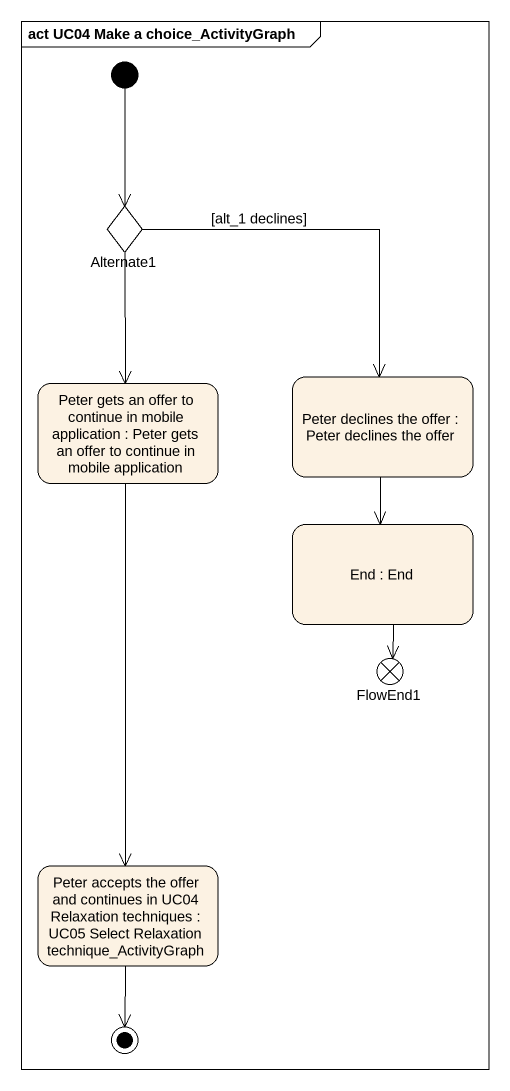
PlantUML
@startuml
mainframe act UC04 Make a choice_ActivityGraph
hide empty description
state Alternate1 <<choice>>
state "Peter declines the offer : Peter declines the offer" as Peter_declines_the_offer
state "Peter gets an offer to continue in mobile application : Peter gets an offer to continue in mobile application" as Peter_gets_an_offer_to
state "End : End" as End_
state FlowEnd1 <<end>>
state "Peter accepts the offer and continues in UC04 Relaxation techniques : UC05 Select Relaxation technique_ActivityGraph" as Peter_accepts_the_offer_and
[*] --> Alternate1
Alternate1 --> Peter_declines_the_offer : [alt_1 declines]
Alternate1 --> Peter_gets_an_offer_to
Peter_declines_the_offer --> End_
Peter_gets_an_offer_to --> Peter_accepts_the_offer_and
End_ --> FlowEnd1
Peter_accepts_the_offer_and --> [*]
@enduml
